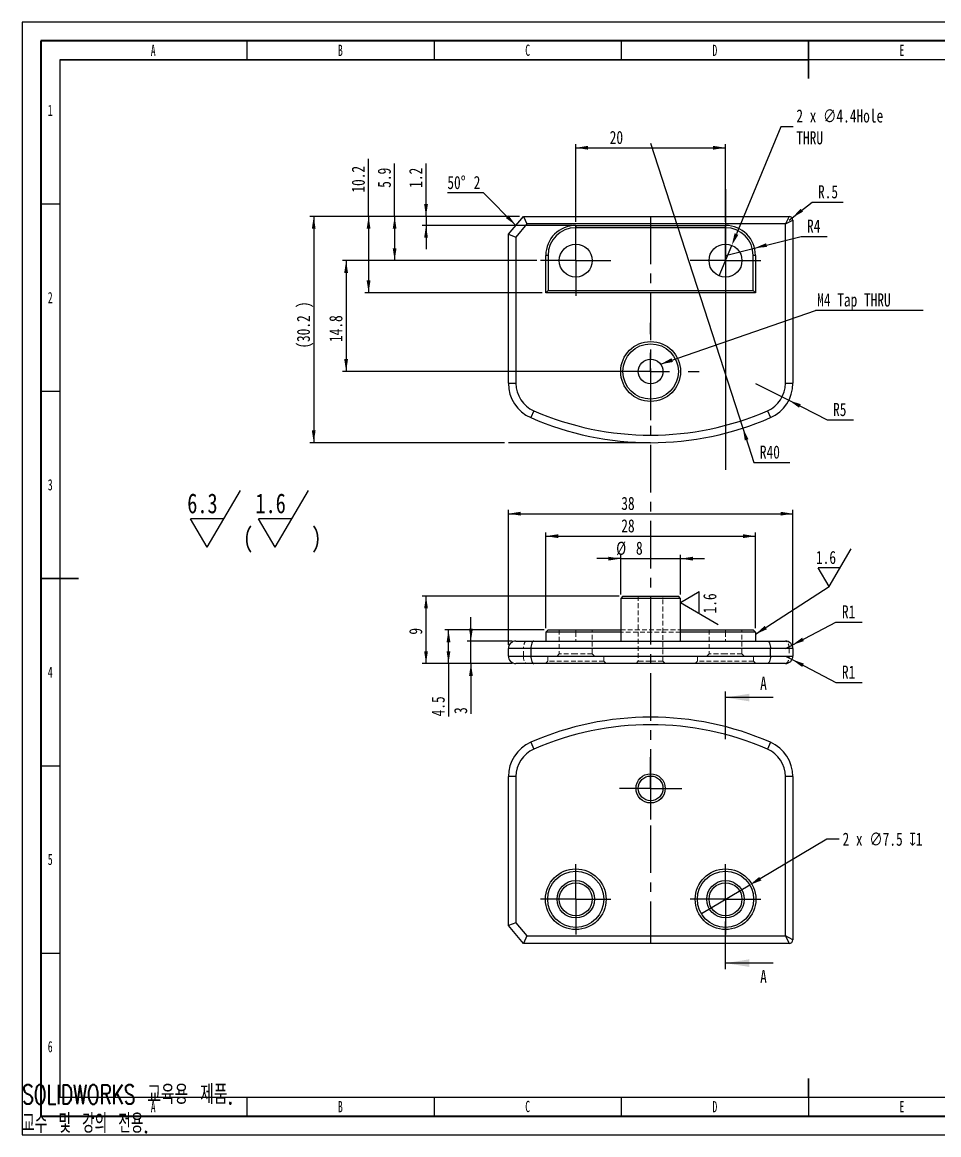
# Model space of a CAD drawing. Header units: millimetres. Extents: x 0 to 420, y 1 to 298.
# Drawn here: x 0 to 244.8, y 1 to 298 of the extents above; entities that cross this region are included whole.
import ezdxf

# ---------------------------------------------------------------- set-up
doc = ezdxf.new("R2010")
doc.units = ezdxf.units.MM
doc.header["$PDSIZE"] = -1
doc.linetypes.add('CENTERX2', pattern=[20.32, 12.7, -2.54, 2.54, -2.54])
doc.linetypes.add('HIDDEN', pattern=[1.905, 1.27, -0.635])
for name, color, linetype in [('SLD-0', 179, 'Continuous'), ('가는실선', 7, 'Continuous'), ('레이어10', 30, 'Continuous'), ('절단면', 230, 'Continuous'), ('중심선', 1, 'CENTERX2'), ('치수선', 104, 'Continuous')]:
    doc.layers.add(name, color=color, linetype=linetype)
doc.layers.add('도면층1', color=4, linetype='Continuous', lineweight=35)
doc.layers.add('도면층2', color=3, linetype='Continuous', lineweight=25)
doc.styles.add('SLDTEXTSTYLE0', font='TXT', dxfattribs={"width": 0.75})
doc.styles.add('SLDTEXTSTYLE10', font='TXT', dxfattribs={"width": 0.7, "bigfont": 'bigfont'})
doc.styles.add('SLDTEXTSTYLE11', font='TXT', dxfattribs={"width": 0.645455, "bigfont": 'bigfont'})
doc.styles.add('SLDTEXTSTYLE5', font='TXT', dxfattribs={"width": 0.638186})
doc.dimstyles.new('SLDDIMSTYLE0', dxfattribs={"dimtxt": 3.5, "dimasz": 3.302, "dimexe": 0, "dimexo": 0.0625, "dimgap": 0.875, "dimtad": 1, "dimdec": 3, "dimlfac": 0.5, "dimrnd": 1e-09, "dimzin": 12, "dimdsep": 46, "dimtxsty": 'SLDTEXTSTYLE0', "dimsah": 1, "dimcen": 0.09, "dimadec": 0, "dimazin": 3, "dimtfac": 1, "dimtdec": 3, "dimtmove": 0, "dimatfit": 0, "dimfxl": 1, "dimfrac": 2, "dimtolj": 1, "dimtzin": 12, "dimarcsym": 0})
doc.dimstyles.new('SLDDIMSTYLE1', dxfattribs={"dimtxt": 3.5, "dimasz": 3.302, "dimexe": 0, "dimexo": 0.0625, "dimgap": 0.875, "dimtad": 1, "dimdec": 3, "dimlfac": 0.5, "dimrnd": 1e-09, "dimzin": 12, "dimdsep": 46, "dimtxsty": 'SLDTEXTSTYLE0', "dimsah": 1, "dimcen": 0.09, "dimadec": 0, "dimazin": 3, "dimtfac": 1, "dimtdec": 3, "dimtofl": 0, "dimtmove": 0, "dimatfit": 3, "dimfxl": 1, "dimfrac": 2, "dimtolj": 1, "dimtzin": 12, "dimarcsym": 0})
doc.dimstyles.new('SLDDIMSTYLE2', dxfattribs={"dimtxt": 3.5, "dimasz": 3.302, "dimexe": 0, "dimexo": 0.0625, "dimgap": 0.875, "dimtad": 0, "dimtih": 1, "dimtoh": 1, "dimdec": 3, "dimlfac": 0.5, "dimrnd": 1e-09, "dimzin": 12, "dimdsep": 46, "dimtxsty": 'SLDTEXTSTYLE0', "dimsah": 1, "dimcen": 0, "dimadec": 0, "dimazin": 3, "dimtfac": 1, "dimtdec": 3, "dimtofl": 0, "dimtmove": 0, "dimatfit": 3, "dimfxl": 1, "dimfrac": 2, "dimtolj": 1, "dimtzin": 12, "dimarcsym": 0})
doc.dimstyles.new('SLDDIMSTYLE3', dxfattribs={"dimtxt": 0.18, "dimasz": 3.302, "dimexe": 0, "dimexo": 0.0625, "dimgap": 0, "dimtad": 0, "dimtih": 1, "dimtoh": 1, "dimdec": 0, "dimrnd": 1e-09, "dimzin": 0, "dimdsep": 46, "dimtxsty": 'Standard', "dimsah": 1, "dimcen": 0.09, "dimadec": 0, "dimazin": 0, "dimtfac": 3.302, "dimtdec": 0, "dimtofl": 0, "dimtmove": 0, "dimatfit": 3, "dimfxl": 1, "dimfrac": 2, "dimtolj": 1, "dimtzin": 0, "dimarcsym": 0})
doc.dimstyles.new('SLDDIMSTYLE4', dxfattribs={"dimtxt": 3.5, "dimasz": 3.302, "dimexe": 0, "dimexo": 0.0625, "dimgap": 0.875, "dimtad": 0, "dimtih": 1, "dimtoh": 1, "dimdec": 3, "dimlfac": 0.5, "dimrnd": 1e-09, "dimzin": 12, "dimdsep": 46, "dimtxsty": 'SLDTEXTSTYLE0', "dimblk1": 'NONE', "dimsah": 1, "dimcen": 0, "dimadec": 0, "dimazin": 3, "dimtfac": 1, "dimtdec": 3, "dimtmove": 0, "dimatfit": 3, "dimldrblk": 'NONE', "dimfxl": 1, "dimfrac": 2, "dimtolj": 1, "dimtzin": 12, "dimarcsym": 0})
doc.dimstyles.new('SLDDIMSTYLE5', dxfattribs={"dimtxt": 3.5, "dimasz": 3.302, "dimexe": 0, "dimexo": 0.0625, "dimgap": 0.875, "dimtad": 0, "dimtih": 1, "dimtoh": 1, "dimdec": 3, "dimlfac": 0.5, "dimrnd": 1e-09, "dimzin": 12, "dimdsep": 46, "dimtxsty": 'SLDTEXTSTYLE0', "dimblk1": 'NONE', "dimsah": 1, "dimcen": 0, "dimadec": 0, "dimazin": 3, "dimtfac": 1, "dimtdec": 3, "dimtmove": 0, "dimatfit": 3, "dimldrblk": 'NONE', "dimfxl": 1, "dimfrac": 2, "dimtolj": 1, "dimtzin": 12, "dimarcsym": 0})

# ---------------------------------------------------------------- blocks, each defined once
blk = doc.blocks.new('SW_NOTE_0')
at = {"layer": '가는실선', "color": 0}
for p, q in [((5.28, -7.56), (14.2, 7.56)), ((23.5, -7.56), (32.42, 7.56)), ((5.28, -7.56), (0.82, 0)), ((9.74, 0), (0.82, 0)), ((23.5, -7.56), (19.04, 0)), ((27.96, 0), (19.04, 0))]:
    blk.add_line(p, q, dxfattribs=at)
at = {"layer": '가는실선', "color": 0, "attachment_point": 1, "style": 'SLDTEXTSTYLE0'}
for s, insert, char_height in [('6.3', (0, 6.82), 5.292), ('1.6', (18.22, 6.82), 5.292), ('(', (14.91, -2.3), 5.29), (')', (33.13, -2.3), 5.29)]:
    blk.add_mtext(s, dxfattribs=dict(at, insert=insert, char_height=char_height))
blk = doc.blocks.new('_D')
at = {"layer": '치수선', "transparency": 16777216}
for p, q in [((119.86, 132.8), (119.86, 139.15)), ((130.86, 132.8), (118.86, 132.8)), ((119.86, 126.8), (119.86, 132.8)), ((130.86, 126.8), (118.86, 126.8)), ((119.86, 126.8), (119.86, 113.34))]:
    blk.add_line(p, q, dxfattribs=at)
for points in [[(119.86, 132.8), (120.37, 136.1), (119.36, 136.1)], [(119.86, 126.8), (119.36, 123.5), (120.37, 123.5)]]:
    blk.add_solid(points, dxfattribs=at)
at = {"layer": '치수선', "transparency": 16777216, "insert": (115.35, 113.34), "char_height": 3.5, "attachment_point": 1, "rotation": 90, "style": 'SLDTEXTSTYLE0'}
blk.add_mtext('3', dxfattribs=at)
blk = doc.blocks.new('_D_1')
at = {"layer": '치수선', "transparency": 16777216}
for p, q in [((139.46, 135.8), (112.86, 135.8)), ((113.86, 126.8), (113.86, 135.8)), ((130.86, 126.8), (112.86, 126.8)), ((113.86, 126.8), (113.86, 112.69))]:
    blk.add_line(p, q, dxfattribs=at)
for points in [[(113.86, 135.8), (113.36, 132.5), (114.37, 132.5)], [(113.86, 126.8), (114.37, 130.1), (113.36, 130.1)]]:
    blk.add_solid(points, dxfattribs=at)
at = {"layer": '치수선', "transparency": 16777216, "insert": (109.35, 112.69), "char_height": 3.5, "attachment_point": 1, "rotation": 90, "style": 'SLDTEXTSTYLE0'}
blk.add_mtext('4.5', dxfattribs=at)
blk = doc.blocks.new('_D_2')
at = {"layer": '레이어10', "transparency": 16777216}
for p, q in [((159.46, 144.8), (106.86, 144.8)), ((107.86, 126.8), (107.86, 144.8)), ((130.86, 126.8), (106.86, 126.8))]:
    blk.add_line(p, q, dxfattribs=at)
for points in [[(107.86, 144.8), (107.36, 141.5), (108.37, 141.5)], [(107.86, 126.8), (108.37, 130.1), (107.36, 130.1)]]:
    blk.add_solid(points, dxfattribs=at)
at = {"layer": '레이어10', "transparency": 16777216, "insert": (103.35, 134.51), "char_height": 3.5, "attachment_point": 1, "rotation": 90, "style": 'SLDTEXTSTYLE0'}
blk.add_mtext('9', dxfattribs=at)
blk = doc.blocks.new('_D_3')
at = {"layer": '치수선', "transparency": 16777216}
for p, q in [((139.86, 136.2), (139.86, 161.8)), ((139.86, 160.8), (195.86, 160.8)), ((195.86, 136.2), (195.86, 161.8))]:
    blk.add_line(p, q, dxfattribs=at)
for points in [[(139.86, 160.8), (143.17, 160.29), (143.17, 161.31)], [(195.86, 160.8), (192.56, 161.31), (192.56, 160.29)]]:
    blk.add_solid(points, dxfattribs=at)
at = {"layer": '치수선', "transparency": 16777216, "insert": (160.02, 165.31), "char_height": 3.5, "attachment_point": 1, "style": 'SLDTEXTSTYLE0'}
blk.add_mtext('28', dxfattribs=at)
blk = doc.blocks.new('_D_4')
at = {"layer": '치수선', "transparency": 16777216}
for p, q in [((159.86, 154.8), (153.51, 154.8)), ((159.86, 145.2), (159.86, 155.8)), ((159.86, 154.8), (175.86, 154.8)), ((175.86, 145.2), (175.86, 155.8)), ((175.86, 154.8), (182.21, 154.8))]:
    blk.add_line(p, q, dxfattribs=at)
for points in [[(159.86, 154.8), (156.56, 155.31), (156.56, 154.29)], [(175.86, 154.8), (179.17, 154.29), (179.17, 155.31)]]:
    blk.add_solid(points, dxfattribs=at)
at = {"layer": '치수선', "transparency": 16777216, "char_height": 3.5, "attachment_point": 1, "style": 'SLDTEXTSTYLE0'}
for s, insert in [('%%c', (158.67, 159.31)), ('8', (163.95, 159.36))]:
    blk.add_mtext(s, dxfattribs=dict(at, insert=insert))
blk = doc.blocks.new('_D_5')
at = {"layer": '레이어10', "transparency": 16777216}
for p, q in [((129.86, 131.8), (129.86, 167.8)), ((129.86, 166.8), (205.86, 166.8)), ((205.86, 131.8), (205.86, 167.8))]:
    blk.add_line(p, q, dxfattribs=at)
for points in [[(129.86, 166.8), (133.17, 166.29), (133.17, 167.31)], [(205.86, 166.8), (202.56, 167.31), (202.56, 166.29)]]:
    blk.add_solid(points, dxfattribs=at)
at = {"layer": '레이어10', "transparency": 16777216, "insert": (160.02, 171.31), "char_height": 3.5, "attachment_point": 1, "style": 'SLDTEXTSTYLE0'}
blk.add_mtext('38', dxfattribs=at)
blk = doc.blocks.new('_D_6')
at = {"layer": '치수선', "transparency": 16777216}
for p, q in [((205.64, 131.72), (217.37, 137.85)), ((217.37, 137.85), (224.38, 137.85)), ((203.86, 130.8), (205.64, 131.72))]:
    blk.add_line(p, q, dxfattribs=at)
blk.add_solid([(205.64, 131.72), (208.8, 132.8), (208.33, 133.7)], dxfattribs=at)
at = {"layer": '치수선', "transparency": 16777216, "insert": (218.96, 142.36), "char_height": 3.5, "attachment_point": 1, "style": 'SLDTEXTSTYLE0'}
blk.add_mtext('R1', dxfattribs=at)
blk = doc.blocks.new('_D_7')
at = {"layer": '치수선', "transparency": 16777216}
for p, q in [((203.86, 128.8), (205.64, 127.87)), ((205.64, 127.87), (217.37, 121.75)), ((217.37, 121.75), (224.38, 121.75))]:
    blk.add_line(p, q, dxfattribs=at)
blk.add_solid([(205.64, 127.87), (208.33, 125.89), (208.8, 126.79)], dxfattribs=at)
at = {"layer": '치수선', "transparency": 16777216, "insert": (218.96, 126.26), "char_height": 3.5, "attachment_point": 1, "style": 'SLDTEXTSTYLE0'}
blk.add_mtext('R1', dxfattribs=at)
blk = doc.blocks.new('SW_SFSYMBOL_0')
at = {"layer": '가는실선', "color": 0}
for p, q in [((0, 0), (5.9, 10)), ((0, 0), (-2.95, 5)), ((2.95, 5), (-2.95, 5))]:
    blk.add_line(p, q, dxfattribs=at)
at = {"layer": '가는실선', "color": 0, "insert": (-3.51, 9.51), "char_height": 3.5, "attachment_point": 1, "style": 'SLDTEXTSTYLE0'}
blk.add_mtext('1.6', dxfattribs=at)
blk = doc.blocks.new('SW_SFSYMBOL_1')
at = {"layer": '가는실선', "color": 0}
for p, q in [((-10.55, 2.95), (-5.55, 5.9)), ((-5.55, 0), (-5.55, 5.9)), ((-10.55, 2.95), (-0.55, -2.95))]:
    blk.add_line(p, q, dxfattribs=at)
at = {"layer": '가는실선', "color": 0, "insert": (-4.51, 0), "char_height": 3.5, "attachment_point": 1, "rotation": 90, "style": 'SLDTEXTSTYLE0'}
blk.add_mtext('1.6', dxfattribs=at)
blk = doc.blocks.new('_D_8')
at = {"layer": '레이어10', "transparency": 16777216}
for p, q in [((132.86, 246.16), (76.86, 246.16)), ((77.86, 246.16), (77.86, 185.76)), ((128.86, 185.76), (76.86, 185.76))]:
    blk.add_line(p, q, dxfattribs=at)
for points in [[(77.86, 246.16), (77.36, 242.86), (78.37, 242.86)], [(77.86, 185.76), (78.37, 189.06), (77.36, 189.06)]]:
    blk.add_solid(points, dxfattribs=at)
at = {"layer": '레이어10', "transparency": 16777216, "char_height": 3.5, "attachment_point": 1, "rotation": 90, "style": 'SLDTEXTSTYLE0'}
for s, insert in [(')', (73.35, 221.68)), ('30.2', (73.35, 212.63)), ('(', (73.35, 210.91))]:
    blk.add_mtext(s, dxfattribs=dict(at, insert=insert))
blk = doc.blocks.new('SW_CHAMFER_DIMENSION_0')
at = {"layer": '치수선', "color": 0}
for p, q in [((9.62, 0), (0, 0)), ((18.31, -8.68), (9.62, 0))]:
    blk.add_line(p, q, dxfattribs=at)
blk.add_solid([(18.31, -8.68), (16.33, -5.99), (15.61, -6.71)], dxfattribs=at)
at = {"layer": '치수선', "color": 0, "char_height": 3.5, "attachment_point": 1, "style": 'SLDTEXTSTYLE0'}
for s, insert in [('50°', (0, 4.51)), ('2', (7.04, 4.51))]:
    blk.add_mtext(s, dxfattribs=dict(at, insert=insert))
blk = doc.blocks.new('_D_9')
at = {"layer": '치수선', "transparency": 16777216}
for p, q in [((167.86, 265.76), (192.49, 189.65)), ((192.49, 189.65), (195.45, 180.49)), ((195.45, 180.49), (205.05, 180.49))]:
    blk.add_line(p, q, dxfattribs=at)
blk.add_solid([(192.49, 189.65), (193.02, 186.35), (193.99, 186.66)], dxfattribs=at)
at = {"layer": '치수선', "transparency": 16777216, "insert": (197.04, 185), "char_height": 3.5, "attachment_point": 1, "style": 'SLDTEXTSTYLE0'}
blk.add_mtext('R40', dxfattribs=at)
blk = doc.blocks.new('_D_10')
at = {"layer": '치수선', "transparency": 16777216}
for p, q in [((99.48, 246.16), (99.48, 260.27)), ((132.86, 246.16), (98.48, 246.16)), ((99.48, 246.16), (99.48, 234.36)), ((137.46, 234.36), (98.48, 234.36))]:
    blk.add_line(p, q, dxfattribs=at)
for points in [[(99.48, 246.16), (98.97, 242.86), (99.98, 242.86)], [(99.48, 234.36), (99.98, 237.66), (98.97, 237.66)]]:
    blk.add_solid(points, dxfattribs=at)
at = {"layer": '치수선', "transparency": 16777216, "insert": (94.96, 253.8), "char_height": 3.5, "attachment_point": 1, "rotation": 90, "style": 'SLDTEXTSTYLE0'}
blk.add_mtext('5.9', dxfattribs=at)
blk = doc.blocks.new('_D_11')
at = {"layer": '치수선', "transparency": 16777216}
for p, q in [((107.86, 246.16), (107.86, 260.27)), ((132.86, 246.16), (106.86, 246.16)), ((146.86, 243.76), (106.86, 243.76)), ((107.86, 246.16), (107.86, 243.76)), ((107.86, 243.76), (107.86, 237.41))]:
    blk.add_line(p, q, dxfattribs=at)
for points in [[(107.86, 246.16), (108.37, 249.46), (107.36, 249.46)], [(107.86, 243.76), (107.36, 240.46), (108.37, 240.46)]]:
    blk.add_solid(points, dxfattribs=at)
at = {"layer": '치수선', "transparency": 16777216, "insert": (103.35, 253.8), "char_height": 3.5, "attachment_point": 1, "rotation": 90, "style": 'SLDTEXTSTYLE0'}
blk.add_mtext('1.2', dxfattribs=at)
blk = doc.blocks.new('_D_12')
at = {"layer": '치수선', "transparency": 16777216}
for p, q in [((137.46, 234.36), (85.52, 234.36)), ((86.52, 234.36), (86.52, 204.76)), ((166.86, 204.76), (85.52, 204.76))]:
    blk.add_line(p, q, dxfattribs=at)
for points in [[(86.52, 234.36), (86.01, 231.06), (87.03, 231.06)], [(86.52, 204.76), (87.03, 208.06), (86.01, 208.06)]]:
    blk.add_solid(points, dxfattribs=at)
at = {"layer": '치수선', "transparency": 16777216, "insert": (82.01, 212.63), "char_height": 3.5, "attachment_point": 1, "rotation": 90, "style": 'SLDTEXTSTYLE0'}
blk.add_mtext('14.8', dxfattribs=at)
blk = doc.blocks.new('_D_13')
at = {"layer": '치수선', "transparency": 16777216}
for p, q in [((92.52, 246.16), (92.52, 261.56)), ((132.86, 246.16), (91.52, 246.16)), ((92.52, 246.16), (92.52, 225.76)), ((138.86, 225.76), (91.52, 225.76))]:
    blk.add_line(p, q, dxfattribs=at)
for points in [[(92.52, 246.16), (92.01, 242.86), (93.03, 242.86)], [(92.52, 225.76), (93.03, 229.06), (92.01, 229.06)]]:
    blk.add_solid(points, dxfattribs=at)
at = {"layer": '치수선', "transparency": 16777216, "insert": (88.01, 252.51), "char_height": 3.5, "attachment_point": 1, "rotation": 90, "style": 'SLDTEXTSTYLE0'}
blk.add_mtext('10.2', dxfattribs=at)
blk = doc.blocks.new('_D_14')
at = {"layer": '치수선', "transparency": 16777216}
for p, q in [((205.65, 245.78), (210.98, 249.99)), ((210.98, 249.99), (219.28, 249.99)), ((204.86, 245.16), (205.65, 245.78))]:
    blk.add_line(p, q, dxfattribs=at)
blk.add_solid([(205.65, 245.78), (208.56, 247.43), (207.93, 248.22)], dxfattribs=at)
at = {"layer": '치수선', "transparency": 16777216, "insert": (212.57, 254.5), "char_height": 3.5, "attachment_point": 1, "style": 'SLDTEXTSTYLE0'}
blk.add_mtext('R.5', dxfattribs=at)
blk = doc.blocks.new('_D_15')
at = {"layer": '치수선', "transparency": 16777216}
for p, q in [((195.62, 237.71), (208.05, 240.82)), ((208.05, 240.82), (215.06, 240.82)), ((187.86, 235.76), (195.62, 237.71))]:
    blk.add_line(p, q, dxfattribs=at)
blk.add_solid([(195.62, 237.71), (198.95, 238.02), (198.7, 239)], dxfattribs=at)
at = {"layer": '치수선', "transparency": 16777216, "insert": (209.64, 245.34), "char_height": 3.5, "attachment_point": 1, "style": 'SLDTEXTSTYLE0'}
blk.add_mtext('R4', dxfattribs=at)
blk = doc.blocks.new('_D_16')
at = {"layer": '치수선', "transparency": 16777216}
for p, q in [((195.86, 201.6), (204.78, 197.07)), ((204.78, 197.07), (215.01, 191.86)), ((215.01, 191.86), (222.02, 191.86))]:
    blk.add_line(p, q, dxfattribs=at)
blk.add_solid([(204.78, 197.07), (207.49, 195.12), (207.95, 196.03)], dxfattribs=at)
at = {"layer": '치수선', "transparency": 16777216, "insert": (216.6, 196.37), "char_height": 3.5, "attachment_point": 1, "style": 'SLDTEXTSTYLE0'}
blk.add_mtext('R5', dxfattribs=at)
blk = doc.blocks.new('_D_17')
at = {"layer": '치수선', "transparency": 16777216}
for p, q in [((147.86, 244.76), (147.86, 265.49)), ((147.86, 264.49), (187.86, 264.49)), ((187.86, 244.76), (187.86, 265.49))]:
    blk.add_line(p, q, dxfattribs=at)
for points in [[(147.86, 264.49), (151.17, 263.98), (151.17, 265)], [(187.86, 264.49), (184.56, 265), (184.56, 263.98)]]:
    blk.add_solid(points, dxfattribs=at)
at = {"layer": '치수선', "transparency": 16777216, "insert": (156.93, 269), "char_height": 3.5, "attachment_point": 1, "style": 'SLDTEXTSTYLE0'}
blk.add_mtext('20', dxfattribs=at)
blk = doc.blocks.new('_D_18')
at = {"layer": 'Defpoints', "color": 0, "transparency": 16777216}
for p in [(189.54, 238.43), (186.19, 230.29)]:
    blk.add_point(p, dxfattribs=at)
at = {"layer": '치수선', "color": 0, "lineweight": -2, "transparency": 16777216}
for p, q in [((202.6, 270.07), (190.8, 241.48)), ((205.91, 270.07), (202.6, 270.07)), ((186.19, 230.29), (189.54, 238.43))]:
    blk.add_line(p, q, dxfattribs=at)
at = {"layer": '치수선', "color": 0, "transparency": 16777216}
blk.add_solid([(190.29, 241.69), (191.31, 241.27), (189.54, 238.43)], dxfattribs=at)
at = {"layer": '치수선', "color": 0, "transparency": 16777216, "insert": (206.78, 274.74), "char_height": 3.5, "attachment_point": 1, "style": 'SLDTEXTSTYLE0'}
blk.add_mtext('\\A1;2 x ∅4.4Hole\\PTHRU', dxfattribs=at)
blk = doc.blocks.new('_None')
blk = doc.blocks.new('SW_NOTE_0_1')
at = {"layer": '치수선', "color": 0}
blk.add_line((28.77, 0), (0, 0), dxfattribs=at)
at = {"layer": '치수선', "color": 0, "insert": (0.49, 4.57), "char_height": 3.5, "attachment_point": 1, "style": 'SLDTEXTSTYLE0'}
blk.add_mtext('M4 Tap THRU', dxfattribs=at)
blk = doc.blocks.new('SW_CENTERMARKSYMBOL_0')
at = {"layer": '중심선', "color": 0}
for p, q in [((0, 5), (0, 9.4)), ((0, 0), (0, 5)), ((-5, 0), (-9.4, 0)), ((0, 0), (-5, 0)), ((0, 0), (0, -5)), ((0, 0), (5, 0)), ((5, 0), (9.4, 0)), ((0, -5), (0, -9.4))]:
    blk.add_line(p, q, dxfattribs=at)
blk = doc.blocks.new('SW_CENTERMARKSYMBOL_1')
at = {"layer": '중심선', "color": 0}
for p, q in [((0, 5), (0, 9.4)), ((0, 0), (0, 5)), ((-5, 0), (-9.4, 0)), ((0, 0), (-5, 0)), ((0, 0), (0, -5)), ((0, 0), (5, 0)), ((5, 0), (9.4, 0)), ((0, -5), (0, -9.4))]:
    blk.add_line(p, q, dxfattribs=at)
blk = doc.blocks.new('SW_CENTERMARKSYMBOL_2')
at = {"layer": '중심선', "color": 0}
for p, q in [((0, 10), (0, 13)), ((0, 0), (0, 5)), ((-10, 0), (-13, 0)), ((0, 0), (-5, 0)), ((0, 0), (0, -5)), ((0, 0), (5, 0)), ((10, 0), (13, 0)), ((0, -10), (0, -13))]:
    blk.add_line(p, q, dxfattribs=at)
blk = doc.blocks.new('_D_19')
at = {"layer": 'Defpoints', "color": 0, "transparency": 16777216}
for p in [(194.32, 67.68), (181.41, 60.05)]:
    blk.add_point(p, dxfattribs=at)
at = {"layer": '치수선', "color": 0, "lineweight": -2, "transparency": 16777216}
for p, q in [((214.96, 79.88), (197.16, 69.36)), ((218.26, 79.88), (214.96, 79.88)), ((181.41, 60.05), (194.32, 67.68))]:
    blk.add_line(p, q, dxfattribs=at)
at = {"layer": '치수선', "color": 0, "transparency": 16777216}
blk.add_solid([(196.88, 69.84), (197.44, 68.89), (194.32, 67.68)], dxfattribs=at)
at = {"layer": '치수선', "color": 0, "transparency": 16777216, "insert": (219.13, 81.66), "char_height": 3.5, "attachment_point": 1, "style": 'SLDTEXTSTYLE0'}
blk.add_mtext('\\A1;2 x ∅7.5 {\\fGDT|b0|i0|c0|p2;x}1', dxfattribs=at)
blk = doc.blocks.new('SW_CENTERMARKSYMBOL_3')
at = {"layer": '중심선', "color": 0}
for p, q in [((0, 5), (0, 9.4)), ((0, 0), (0, 5)), ((-5, 0), (-9.4, 0)), ((0, 0), (-5, 0)), ((0, 0), (0, -5)), ((0, 0), (5, 0)), ((5, 0), (9.4, 0)), ((0, -5), (0, -9.4))]:
    blk.add_line(p, q, dxfattribs=at)
blk = doc.blocks.new('SW_CENTERMARKSYMBOL_4')
at = {"layer": '중심선', "color": 0}
for p, q in [((0, 5), (0, 9.4)), ((0, 0), (0, 5)), ((-5, 0), (-9.4, 0)), ((0, 0), (-5, 0)), ((0, 0), (0, -5)), ((0, 0), (5, 0)), ((5, 0), (9.4, 0)), ((0, -5), (0, -9.4))]:
    blk.add_line(p, q, dxfattribs=at)
blk = doc.blocks.new('SW_CENTERMARKSYMBOL_5')
at = {"layer": '중심선', "color": 0}
for p, q in [((0, 5), (0, 8.3)), ((0, 0), (0, 5)), ((-5, 0), (-8.3, 0)), ((0, 0), (-5, 0)), ((0, 0), (0, -5)), ((0, 0), (5, 0)), ((5, 0), (8.3, 0)), ((0, -5), (0, -8.3))]:
    blk.add_line(p, q, dxfattribs=at)

msp = doc.modelspace()

# ---------------------------------------------------------------- linework, layer by layer
at = {"color": 7, "linetype": 'Continuous', "lineweight": 25}
for p, q in [((129.8639, 241.3935), (133.8639, 246.1605)), ((134.7965, 244.1605), (131.8639, 240.6655)), ((133.8639, 246.1605), (204.8639, 246.1605)), ((133.8639, 246.1605), (134.7965, 244.1605)), ((203.8639, 244.1605), (134.7965, 244.1605)), ((147.8639, 243.7605), (147.8639, 243.1605)), ((147.8639, 243.7605), (187.8639, 243.7605)), ((187.8639, 243.7605), (187.8639, 243.1605)), ((204.8639, 246.1605), (203.8639, 244.1605)), ((203.8639, 244.1605), (205.8639, 245.1605)), ((203.8639, 201.6044), (203.8639, 244.1605)), ((205.8639, 245.1605), (205.8639, 201.6044)), ((129.8639, 241.3935), (131.8639, 240.6655)), ((129.8639, 201.6044), (129.8639, 241.3935)), ((131.8639, 240.6655), (131.8639, 201.6044)), ((187.8639, 243.1605), (147.8639, 243.1605)), ((140.4639, 235.7605), (139.8639, 235.7605)), ((139.8639, 225.7605), (139.8639, 235.7605)), ((140.4639, 235.7605), (140.4639, 226.3605)), ((195.8639, 235.7605), (195.2639, 235.7605)), ((195.2639, 226.3605), (195.2639, 235.7605)), ((195.8639, 235.7605), (195.8639, 225.7605)), ((140.4639, 226.3605), (139.8639, 225.7605)), ((195.8639, 225.7605), (139.8639, 225.7605)), ((140.4639, 226.3605), (195.2639, 226.3605)), ((195.2639, 226.3605), (195.8639, 225.7605)), ((129.8639, 201.6044), (131.8639, 201.6044)), ((203.8639, 201.6044), (205.8639, 201.6044)), ((136.6639, 194.2723), (135.8639, 192.4393)), ((199.0639, 194.2723), (199.8639, 192.4393)), ((160.4639, 144.7983), (159.8639, 144.1983)), ((159.8639, 144.1983), (159.8639, 132.7983)), ((167.8639, 144.1983), (159.8639, 144.1983)), ((160.4639, 144.7983), (167.8639, 144.7983)), ((167.8639, 144.7983), (175.2639, 144.7983)), ((175.8639, 144.1983), (167.8639, 144.1983)), ((175.8639, 144.1983), (175.2639, 144.7983)), ((175.8639, 132.7983), (175.8639, 144.1983)), ((140.4639, 135.7983), (139.8639, 135.1983)), ((159.8639, 135.1983), (139.8639, 135.1983)), ((139.8639, 135.1983), (139.8639, 132.7983)), ((140.4639, 135.7983), (159.8639, 135.7983)), ((175.8639, 135.7983), (195.2639, 135.7983)), ((195.8639, 135.1983), (175.8639, 135.1983)), ((195.2639, 135.7983), (195.8639, 135.1983)), ((195.8639, 135.1983), (195.8639, 132.7983)), ((129.8639, 128.7983), (129.8639, 130.7983)), ((135.8639, 130.7983), (129.8639, 130.7983)), ((131.8639, 132.7983), (136.6639, 132.7983)), ((199.8639, 130.7983), (135.8639, 130.7983)), ((135.8639, 130.7983), (135.8639, 128.7983)), ((136.6639, 132.7983), (199.0639, 132.7983)), ((199.0639, 132.7983), (203.8639, 132.7983)), ((199.8639, 128.7983), (199.8639, 130.7983)), ((205.8639, 130.7983), (199.8639, 130.7983)), ((205.8639, 130.7983), (205.8639, 128.7983)), ((129.8639, 128.7983), (135.8639, 128.7983)), ((135.8639, 128.7983), (199.8639, 128.7983)), ((199.8639, 128.7983), (205.8639, 128.7983)), ((136.6639, 126.7983), (131.8639, 126.7983)), ((199.0639, 126.7983), (136.6639, 126.7983)), ((203.8639, 126.7983), (199.0639, 126.7983)), ((135.8639, 105.7899), (136.6639, 103.9569)), ((199.8639, 105.7899), (199.0639, 103.9569)), ((129.8639, 56.8357), (129.8639, 96.6247)), ((131.8639, 96.6247), (129.8639, 96.6247)), ((131.8639, 96.6247), (131.8639, 57.5636)), ((203.8639, 54.0687), (203.8639, 96.6247)), ((205.8639, 96.6247), (203.8639, 96.6247)), ((205.8639, 96.6247), (205.8639, 53.0687)), ((131.8639, 57.5636), (129.8639, 56.8357)), ((133.8639, 52.0687), (129.8639, 56.8357)), ((131.8639, 57.5636), (134.7965, 54.0687)), ((134.7965, 54.0687), (133.8639, 52.0687)), ((134.7965, 54.0687), (203.8639, 54.0687)), ((203.8639, 54.0687), (204.8639, 52.0687)), ((205.8639, 53.0687), (203.8639, 54.0687)), ((204.8639, 52.0687), (133.8639, 52.0687))]:
    msp.add_line(p, q, dxfattribs=at)
at = {"color": 7, "linetype": 'HIDDEN', "lineweight": 18}
for p, q in [((164.5639, 144.7983), (164.5639, 127.3983)), ((171.1639, 127.3983), (171.1639, 144.7983)), ((143.4639, 135.7983), (143.4639, 129.3983)), ((147.8639, 135.1983), (147.8639, 135.7983)), ((147.8639, 135.1983), (147.8639, 132.7983)), ((152.2639, 129.3983), (152.2639, 135.7983)), ((159.8639, 135.7983), (175.8639, 135.7983)), ((175.8639, 135.1983), (159.8639, 135.1983)), ((183.4639, 135.7983), (183.4639, 129.3983)), ((187.8639, 135.1983), (187.8639, 135.7983)), ((187.8639, 135.1983), (187.8639, 132.7983)), ((192.2639, 129.3983), (192.2639, 135.7983)), ((129.8639, 130.7983), (133.8639, 130.7983)), ((133.8639, 130.7983), (204.8639, 130.7983)), ((133.8639, 128.7983), (133.8639, 130.7983)), ((204.8639, 130.7983), (205.8639, 130.7983)), ((204.8639, 130.7983), (204.8639, 128.7983)), ((133.8639, 128.7983), (129.8639, 128.7983)), ((140.3639, 128.7983), (133.8639, 128.7983)), ((140.3639, 128.7983), (147.8639, 128.7983)), ((140.3639, 128.7983), (140.3639, 127.3983)), ((143.4639, 129.3983), (142.8639, 128.7983)), ((147.8639, 129.3983), (143.4639, 129.3983)), ((152.2639, 129.3983), (147.8639, 129.3983)), ((147.8639, 128.7983), (155.3639, 128.7983)), ((152.8639, 128.7983), (152.2639, 129.3983)), ((155.3639, 127.3983), (155.3639, 128.7983)), ((180.3639, 128.7983), (155.3639, 128.7983)), ((180.3639, 128.7983), (187.8639, 128.7983)), ((180.3639, 128.7983), (180.3639, 127.3983)), ((183.4639, 129.3983), (182.8639, 128.7983)), ((187.8639, 129.3983), (183.4639, 129.3983)), ((192.2639, 129.3983), (187.8639, 129.3983)), ((187.8639, 128.7983), (195.3639, 128.7983)), ((192.8639, 128.7983), (192.2639, 129.3983)), ((195.3639, 127.3983), (195.3639, 128.7983)), ((204.8639, 128.7983), (195.3639, 128.7983)), ((205.8639, 128.7983), (204.8639, 128.7983)), ((140.3639, 127.3983), (139.7639, 126.7983)), ((147.8639, 127.3983), (140.3639, 127.3983)), ((155.3639, 127.3983), (147.8639, 127.3983)), ((155.9639, 126.7983), (155.3639, 127.3983)), ((164.5639, 127.3983), (163.9639, 126.7983)), ((167.8639, 127.3983), (164.5639, 127.3983)), ((171.1639, 127.3983), (167.8639, 127.3983)), ((171.7639, 126.7983), (171.1639, 127.3983)), ((180.3639, 127.3983), (179.7639, 126.7983)), ((187.8639, 127.3983), (180.3639, 127.3983)), ((195.3639, 127.3983), (187.8639, 127.3983)), ((195.9639, 126.7983), (195.3639, 127.3983))]:
    msp.add_line(p, q, dxfattribs=at)
at = {"color": 7, "linetype": 'Continuous', "lineweight": 25, "flags": 128}
for points in [[(136.6639, 132.7983), (136.5078, 132.7598), (136.3578, 132.646), (136.2195, 132.4612), (136.0982, 132.2125), (135.9987, 131.9094), (135.9248, 131.5636), (135.8793, 131.1884), (135.8639, 130.7983)], [(199.0639, 132.7983), (199.22, 132.7598), (199.3701, 132.646), (199.5084, 132.4612), (199.6296, 132.2125), (199.7291, 131.9094), (199.803, 131.5636), (199.8485, 131.1884), (199.8639, 130.7983)], [(135.8639, 128.7983), (135.8793, 128.4081), (135.9248, 128.0329), (135.9987, 127.6871), (136.0982, 127.3841), (136.2195, 127.1353), (136.3578, 126.9505), (136.5078, 126.8367), (136.6639, 126.7983)], [(199.8639, 128.7983), (199.8485, 128.4081), (199.803, 128.0329), (199.7291, 127.6871), (199.6296, 127.3841), (199.5084, 127.1353), (199.3701, 126.9505), (199.22, 126.8367), (199.0639, 126.7983)]]:
    msp.add_lwpolyline(points, dxfattribs=at)
at = {"color": 7, "linetype": 'Continuous', "lineweight": 25}
for centre, radius in [((147.8639, 234.3605), 4.4), ((187.8639, 234.3605), 4.4), ((167.8639, 204.7605), 8), ((167.8639, 204.7605), 7.4), ((167.8639, 204.7605), 3.3), ((167.8639, 93.4687), 3.9), ((167.8639, 93.4687), 3.3), ((147.8639, 63.8687), 8.1), ((147.8639, 63.8687), 7.5), ((187.8639, 63.8687), 8.1), ((187.8639, 63.8687), 7.5), ((147.8639, 63.8687), 5), ((187.8639, 63.8687), 5), ((147.8639, 63.8687), 4.4), ((187.8639, 63.8687), 4.4)]:
    msp.add_circle(centre, radius, dxfattribs=at)
for centre, radius, start, end in [((147.8639, 235.7605), 8, 90, 180), ((187.8639, 235.7605), 8, 0, 90), ((204.8639, 245.1605), 1, 0, 90), ((147.8639, 235.7605), 7.4, 90, 180), ((187.8639, 235.7605), 7.4, 0, 90), ((139.8639, 201.6044), 10, 180, 246.421822), ((139.8639, 201.6044), 8, 180, 246.421822), ((195.8639, 201.6044), 8, 293.578178, 0), ((195.8639, 201.6044), 10, 293.578178, 0), ((167.8639, 265.7605), 78, 246.421822, 293.578178), ((167.8639, 265.7605), 80, 246.421822, 293.578178), ((131.8639, 130.7983), 2, 90, 180), ((203.8639, 130.7983), 2, 0, 90), ((131.8639, 128.7983), 2, 180, 270), ((203.8639, 128.7983), 2, 270, 0), ((167.8639, 32.4687), 80, 66.421822, 113.578178), ((167.8639, 32.4687), 78, 66.421822, 113.578178), ((139.8639, 96.6247), 10, 113.578178, 180), ((139.8639, 96.6247), 8, 113.578178, 180), ((195.8639, 96.6247), 8, 0, 66.421822), ((195.8639, 96.6247), 10, 0, 66.421822), ((204.8639, 53.0687), 1, 270, 0)]:
    msp.add_arc(centre, radius, start, end, dxfattribs=at)
at = {"color": 7, "linetype": 'HIDDEN', "lineweight": 18}
for centre, ratio, start_param, end_param in [((134.7965, 130.7983), 0.46630766, 0, 1.57079633), ((203.8639, 130.7983), 0.5, 4.71238898, 6.28318531), ((134.7965, 128.7983), 0.46630766, 1.57079633, 3.14159265), ((203.8639, 128.7983), 0.5, 3.14159265, 4.71238898)]:
    msp.add_ellipse(centre, major_axis=(0, 2), ratio=ratio, start_param=start_param, end_param=end_param, dxfattribs=at)
at = {"layer": 'SLD-0', "color": 7}
for p, q in [((420, 298), (0, 298)), ((0, 298), (0, 1)), ((0, 1), (420, 1))]:
    msp.add_line(p, q, dxfattribs=at)
at = {"layer": '도면층1', "color": 7}
for p, q in [((415, 293), (5, 293)), ((5, 293), (5, 6)), ((5, 6), (415, 6))]:
    msp.add_line(p, q, dxfattribs=at)
at = {"layer": '도면층2', "color": 7}
for p, q in [((60, 293), (60, 288)), ((110, 293), (110, 288)), ((160, 293), (160, 288)), ((210, 283), (210, 293)), ((210, 293), (210, 288)), ((410, 288), (10, 288)), ((10, 288), (10, 11)), ((10, 288), (210, 288)), ((10, 288), (10, 149.5)), ((210, 288), (210, 283)), ((5, 249.5), (10, 249.5)), ((5, 199.5), (10, 199.5)), ((15, 149.5), (5, 149.5)), ((5, 149.5), (10, 149.5)), ((10, 149.5), (15, 149.5)), ((5, 99.5), (10, 99.5)), ((5, 49.5), (10, 49.5)), ((210, 11), (210, 16)), ((210, 16), (210, 6)), ((10, 11), (410, 11)), ((60, 11), (60, 6)), ((110, 11), (110, 6)), ((160, 11), (160, 6)), ((210, 11), (210, 6))]:
    msp.add_line(p, q, dxfattribs=at)
at = {"layer": '레이어10'}
msp.add_line((167.8639, 185.7605), (129.8639, 185.7605), dxfattribs=at)
at = {"layer": '절단면'}
for p, q in [((187.8639, 253.4085), (187.8639, 178.5125)), ((187.8639, 106.6042), (187.8639, 119.3042)), ((200.5639, 117.7167), (187.8639, 117.7167)), ((187.8639, 45.2332), (187.8639, 57.9395)), ((200.5639, 46.8207), (187.8639, 46.8207))]:
    msp.add_line(p, q, dxfattribs=at)
for points in [[(187.8639, 117.7167), (194.2139, 116.7007), (194.2139, 118.7327)], [(187.8639, 46.8207), (194.2139, 45.8047), (194.2139, 47.8367)]]:
    msp.add_solid(points, dxfattribs=at)
at = {"layer": '중심선'}
msp.add_line((167.8639, 246.1605), (167.8639, 52.0687), dxfattribs=at)

# ---------------------------------------------------------------- block references
at = {"layer": '가는실선'}
for name, p in [('SW_NOTE_0', (44.0882, 165.3904)), ('SW_SFSYMBOL_0', (215.54, 147.3762)), ('SW_SFSYMBOL_1', (186.4171, 140.1734))]:
    msp.add_blockref(name, p, dxfattribs=at)
at = {"layer": '중심선'}
for name, p in [('SW_CENTERMARKSYMBOL_0', (147.8639, 234.3605)), ('SW_CENTERMARKSYMBOL_1', (187.8639, 234.3605)), ('SW_CENTERMARKSYMBOL_2', (167.8639, 204.7605)), ('SW_CENTERMARKSYMBOL_5', (167.8639, 93.4687)), ('SW_CENTERMARKSYMBOL_3', (147.8639, 63.8687)), ('SW_CENTERMARKSYMBOL_4', (187.8639, 63.8687))]:
    msp.add_blockref(name, p, dxfattribs=at)
at = {"layer": '치수선'}
for name, p in [('SW_CHAMFER_DIMENSION_0', (113.5565, 252.4594)), ('SW_NOTE_0_1', (211.8636, 221.0501))]:
    msp.add_blockref(name, p, dxfattribs=at)

# ---------------------------------------------------------------- texts
at = {"color": 7, "linetype": 'Continuous', "char_height": 5.1381, "attachment_point": 1}
for s, insert, style in [('SOLIDWORKS 교육용 제품.', (0, 14.3305), 'SLDTEXTSTYLE10'), ('교수 및 강의 전용.', (0, 6.6234), 'SLDTEXTSTYLE11')]:
    msp.add_mtext(s, dxfattribs=dict(at, insert=insert, style=style))
at = {"layer": '도면층2', "color": 7, "char_height": 3, "attachment_point": 2, "style": 'SLDTEXTSTYLE5'}
for s, insert in [('A', (34.986, 291.9922)), ('B', (84.986, 291.9922)), ('C', (135.0135, 292.0432)), ('D', (185.0135, 291.9922)), ('E', (234.986, 291.9922)), ('1', (7.4784, 275.9982)), ('2', (7.4784, 225.9982)), ('3', (7.4784, 176.0237)), ('4', (7.4784, 125.9922)), ('5', (7.4784, 76.0177)), ('6', (7.4784, 26.0237)), ('A', (34.986, 9.9922)), ('B', (84.986, 9.9922)), ('C', (135.0135, 10.0432)), ('D', (185.0135, 9.9922)), ('E', (234.986, 9.9922))]:
    msp.add_mtext(s, dxfattribs=dict(at, insert=insert))
at = {"layer": '절단면', "char_height": 3.5, "attachment_point": 1, "style": 'SLDTEXTSTYLE0'}
for insert in [(197.1181, 123.2701), (197.1181, 44.9714)]:
    msp.add_mtext('A', dxfattribs=dict(at, insert=insert))

# ---------------------------------------------------------------- dimensions: what is measured, and where the dimension line sits
at = {"layer": '레이어10'}
dim = msp.add_linear_dim(base=(77.8639, 185.7605), p1=(133.8639, 246.1605), p2=(129.8639, 185.7605), angle=90, text='(<>)', dimstyle='SLDDIMSTYLE1', dxfattribs=at)
dim.commit()
dim.dimension.update_dxf_attribs({"geometry": '_D_8', "text_midpoint": (77.8639, 217.1546), "dimtype": 160})
dim = msp.add_linear_dim(base=(205.8639, 166.7983), p1=(129.8639, 130.7983), p2=(205.8639, 130.7983), dimstyle='SLDDIMSTYLE1', dxfattribs=at)
dim.commit()
dim.dimension.update_dxf_attribs({"geometry": '_D_5', "text_midpoint": (162.6026, 166.7983), "dimtype": 160})
dim = msp.add_linear_dim(base=(107.8639, 144.7983), p1=(131.8639, 126.7983), p2=(160.4639, 144.7983), angle=90, dimstyle='SLDDIMSTYLE1', dxfattribs=at)
dim.commit()
dim.dimension.update_dxf_attribs({"geometry": '_D_2', "text_midpoint": (107.8639, 135.7983), "dimtype": 160})
at = {"layer": '치수선'}
for p1, p2, text, dimstyle, picture, middle in [((186.1851, 230.2933), (189.5427, 238.4276), '2 x <>Hole\\PTHRU', 'SLDDIMSTYLE4', '_D_18', (220.5631, 270.0731)), ((181.4068, 60.0535), (194.321, 67.6839), '2 x <> {\\fGDT|b0|i0|c0|p2;x}1', 'SLDDIMSTYLE5', '_D_19', (232.0805, 79.8758))]:
    dim = msp.add_diameter_dim_2p(p1=p1, p2=p2, text=text, dimstyle=dimstyle, dxfattribs=at)
    dim.commit()
    dim.dimension.update_dxf_attribs({"geometry": picture, "text_midpoint": middle, "dimtype": 163})
for base, p1, p2, picture, middle in [((187.8639, 264.4901), (147.8639, 243.7605), (187.8639, 243.7605), '_D_17', (159.5162, 264.4901)), ((195.8639, 160.7983), (139.8639, 135.1983), (195.8639, 135.1983), '_D_3', (162.6026, 160.7983))]:
    dim = msp.add_linear_dim(base=base, p1=p1, p2=p2, dimstyle='SLDDIMSTYLE1', dxfattribs=at)
    dim.commit()
    dim.dimension.update_dxf_attribs({"geometry": picture, "text_midpoint": middle, "dimtype": 160})
for center, mpoint, picture, middle in [((167.8639, 265.7605), (192.4902, 189.6451), '_D_9', (201.0422, 183.27)), ((204.8639, 245.1605), (205.6491, 245.7797), '_D_14', (215.9264, 252.764)), ((187.8639, 235.7605), (195.6236, 237.7065), '_D_15', (212.3517, 243.6021)), ((195.8639, 201.6044), (204.7767, 197.0699), '_D_16', (219.3126, 194.6392)), ((203.8639, 130.7983), (205.6369, 131.7239), '_D_6', (221.6656, 140.6264)), ((203.8639, 128.7983), (205.6369, 127.8727), '_D_7', (221.6656, 124.5264))]:
    dim = msp.add_radius_dim(center=center, mpoint=mpoint, dimstyle='SLDDIMSTYLE2', dxfattribs=at)
    dim.commit()
    dim.dimension.update_dxf_attribs({"geometry": picture, "text_midpoint": middle, "dimtype": 164})
for base, p1, p2, dimstyle, picture, middle in [((92.5203, 225.7605), (133.8639, 246.1605), (139.8639, 225.7605), 'SLDDIMSTYLE1', '_D_13', (92.5203, 257.0362)), ((99.4756, 234.3605), (133.8639, 246.1605), (138.4639, 234.3605), 'SLDDIMSTYLE1', '_D_10', (99.4756, 257.0362)), ((107.8639, 243.7605), (133.8639, 246.1605), (147.8639, 243.7605), 'SLDDIMSTYLE0', '_D_11', (107.8639, 257.0362)), ((86.5203, 204.7605), (138.4639, 234.3605), (167.8639, 204.7605), 'SLDDIMSTYLE1', '_D_12', (86.5203, 217.1546)), ((119.8639, 132.7983), (131.8639, 126.7983), (131.8639, 132.7983), 'SLDDIMSTYLE0', '_D', (119.8639, 114.6295)), ((113.8639, 135.7983), (131.8639, 126.7983), (140.4639, 135.7983), 'SLDDIMSTYLE1', '_D_1', (113.8639, 115.9226))]:
    dim = msp.add_linear_dim(base=base, p1=p1, p2=p2, angle=90, dimstyle=dimstyle, dxfattribs=at)
    dim.commit()
    dim.dimension.update_dxf_attribs({"geometry": picture, "text_midpoint": middle, "dimtype": 160})
dim = msp.add_linear_dim(base=(175.8639, 154.7983), p1=(159.8639, 144.1983), p2=(175.8639, 144.1983), text='%%c<>', dimstyle='SLDDIMSTYLE0', dxfattribs=at)
dim.commit()
dim.dimension.update_dxf_attribs({"geometry": '_D_4', "text_midpoint": (162.6026, 154.7983), "dimtype": 160})

# ---------------------------------------------------------------- leaders
at = {"layer": '가는실선'}
msp.add_leader([(195.8639, 134.6161), (215.54, 147.3762)], dimstyle='SLDDIMSTYLE3', dxfattribs=at)
at = {"layer": '치수선'}
msp.add_leader([(170.5166, 206.7234), (211.8636, 221.0501)], dimstyle='SLDDIMSTYLE3', dxfattribs=at)

doc.saveas('drawing.dxf')
